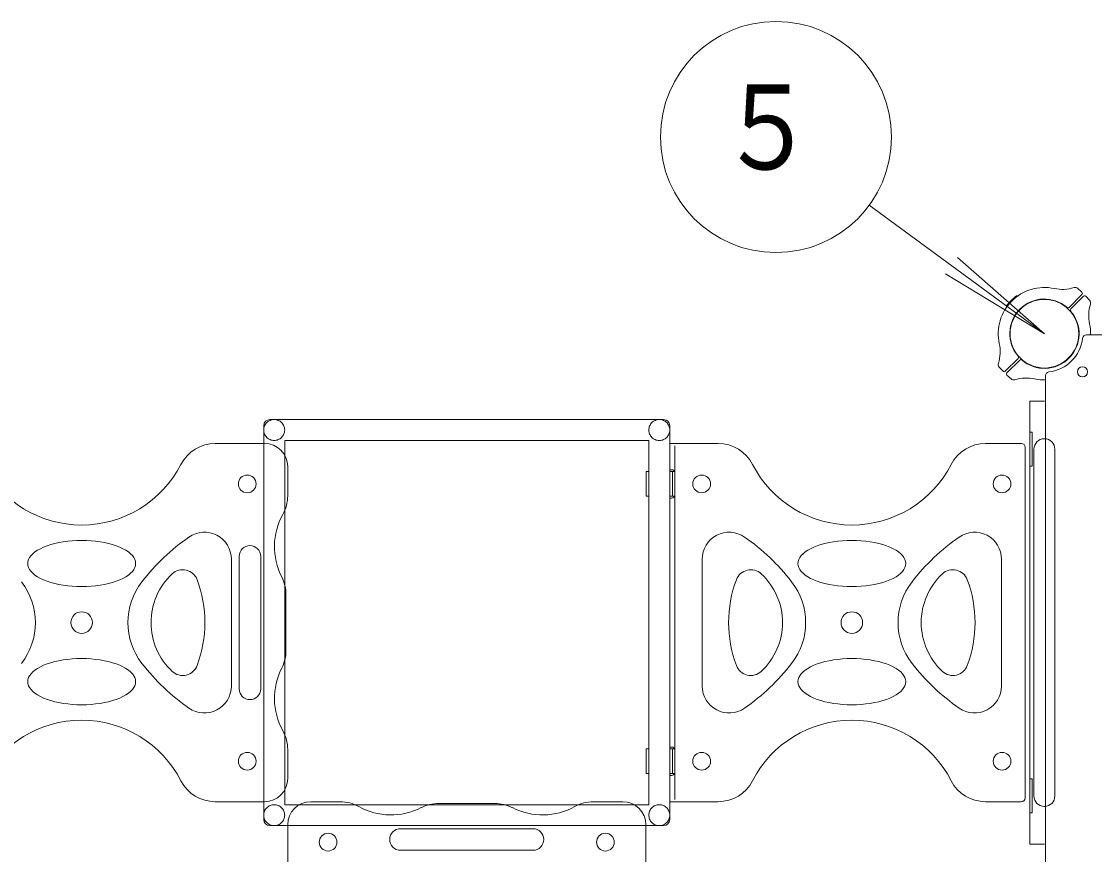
# Model space of a CAD drawing. Units: millimetres on the paper, scale 1:50. Extents: x 0 to 420, y -297 to 594.
# Drawn here: x 105.4 to 133.26, y 473.8 to 495.43 of the extents above; entities that cross this region are included whole.
import ezdxf
from ezdxf.enums import TextEntityAlignment as Align

# ---------------------------------------------------------------- set-up
doc = ezdxf.new("R2010")
doc.units = ezdxf.units.MM
doc.linetypes.add('USER1', pattern=[19.05, 12.7, -6.35])
doc.layers.add('DEFPOINTS_3', color=7, linetype='Continuous', lineweight=9)
doc.layers.add('LY_1', color=7, linetype='Continuous', lineweight=18)
doc.styles.add('ＭＳ ゴシック', font='')
doc.styles.get('ＭＳ ゴシック').set_extended_font_data('MS Gothic')

msp = doc.modelspace()

# ---------------------------------------------------------------- linework, layer by layer
at = {"layer": 'DEFPOINTS_3'}
msp.add_circle((131.961, 487.319), 0.891, dxfattribs=at)
at = {"layer": 'LY_1'}
for p, q in [((127.411, 490.653), (131.961, 487.319)), ((131.961, 487.319), (129.705, 489.296)), ((131.961, 487.319), (129.396, 488.874)), ((106.062, 481.812), (105.971, 481.777)), ((106.158, 481.844), (106.062, 481.812)), ((106.261, 481.872), (106.158, 481.844)), ((106.37, 481.896), (106.261, 481.872)), ((106.483, 481.916), (106.37, 481.896)), ((106.599, 481.932), (106.483, 481.916)), ((106.718, 481.943), (106.599, 481.932)), ((106.839, 481.95), (106.718, 481.943)), ((106.961, 481.952), (106.839, 481.95)), ((107.083, 481.95), (106.961, 481.952)), ((107.205, 481.943), (107.083, 481.95)), ((107.324, 481.932), (107.205, 481.943)), ((107.44, 481.916), (107.324, 481.932)), ((107.553, 481.896), (107.44, 481.916)), ((107.661, 481.872), (107.553, 481.896)), ((107.764, 481.844), (107.661, 481.872)), ((107.861, 481.812), (107.764, 481.844)), ((107.951, 481.777), (107.861, 481.812)), ((126.062, 481.812), (125.971, 481.777)), ((126.158, 481.844), (126.062, 481.812)), ((126.261, 481.872), (126.158, 481.844)), ((126.37, 481.896), (126.261, 481.872)), ((126.483, 481.916), (126.37, 481.896)), ((126.599, 481.932), (126.483, 481.916)), ((126.718, 481.943), (126.599, 481.932)), ((126.839, 481.95), (126.718, 481.943)), ((126.961, 481.952), (126.839, 481.95)), ((127.083, 481.95), (126.961, 481.952)), ((127.205, 481.943), (127.083, 481.95)), ((127.324, 481.932), (127.205, 481.943)), ((127.44, 481.916), (127.324, 481.932)), ((127.553, 481.896), (127.44, 481.916)), ((127.661, 481.872), (127.553, 481.896)), ((127.764, 481.844), (127.661, 481.872)), ((127.861, 481.812), (127.764, 481.844)), ((127.951, 481.777), (127.861, 481.812)), ((105.646, 481.558), (105.609, 481.508)), ((105.693, 481.606), (105.646, 481.558)), ((105.749, 481.652), (105.693, 481.606)), ((105.815, 481.697), (105.749, 481.652)), ((105.889, 481.738), (105.815, 481.697)), ((105.971, 481.777), (105.889, 481.738)), ((108.034, 481.738), (107.951, 481.777)), ((108.108, 481.697), (108.034, 481.738)), ((108.174, 481.652), (108.108, 481.697)), ((108.23, 481.606), (108.174, 481.652)), ((108.277, 481.558), (108.23, 481.606)), ((108.314, 481.508), (108.277, 481.558)), ((125.646, 481.558), (125.609, 481.508)), ((125.693, 481.606), (125.646, 481.558)), ((125.749, 481.652), (125.693, 481.606)), ((125.815, 481.697), (125.749, 481.652)), ((125.889, 481.738), (125.815, 481.697)), ((125.971, 481.777), (125.889, 481.738)), ((128.034, 481.738), (127.951, 481.777)), ((128.108, 481.697), (128.034, 481.738)), ((128.174, 481.652), (128.108, 481.697)), ((128.23, 481.606), (128.174, 481.652)), ((128.277, 481.558), (128.23, 481.606)), ((128.314, 481.508), (128.277, 481.558)), ((105.567, 481.405), (105.561, 481.352)), ((105.561, 481.352), (105.567, 481.3)), ((105.583, 481.457), (105.567, 481.405)), ((105.567, 481.3), (105.583, 481.248)), ((105.609, 481.508), (105.583, 481.457)), ((105.583, 481.248), (105.609, 481.197)), ((108.34, 481.457), (108.314, 481.508)), ((108.314, 481.197), (108.34, 481.248)), ((108.356, 481.405), (108.34, 481.457)), ((108.34, 481.248), (108.356, 481.3)), ((108.361, 481.352), (108.356, 481.405)), ((108.356, 481.3), (108.361, 481.352)), ((110.848, 481.466), (110.848, 478.172)), ((123.075, 481.466), (123.075, 478.172)), ((125.567, 481.405), (125.561, 481.352)), ((125.561, 481.352), (125.567, 481.3)), ((125.583, 481.457), (125.567, 481.405)), ((125.567, 481.3), (125.583, 481.248)), ((125.609, 481.508), (125.583, 481.457)), ((125.583, 481.248), (125.609, 481.197)), ((128.34, 481.457), (128.314, 481.508)), ((128.314, 481.197), (128.34, 481.248)), ((128.356, 481.405), (128.34, 481.457)), ((128.34, 481.248), (128.356, 481.3)), ((128.361, 481.352), (128.356, 481.405)), ((128.356, 481.3), (128.361, 481.352)), ((130.848, 481.466), (130.848, 478.172)), ((105.609, 481.197), (105.646, 481.147)), ((105.646, 481.147), (105.693, 481.099)), ((105.693, 481.099), (105.749, 481.052)), ((105.749, 481.052), (105.815, 481.008)), ((105.815, 481.008), (105.889, 480.967)), ((105.889, 480.967), (105.971, 480.928)), ((107.951, 480.928), (108.034, 480.967)), ((108.034, 480.967), (108.108, 481.008)), ((108.108, 481.008), (108.174, 481.052)), ((108.174, 481.052), (108.23, 481.099)), ((108.23, 481.099), (108.277, 481.147)), ((108.277, 481.147), (108.314, 481.197)), ((125.609, 481.197), (125.646, 481.147)), ((125.646, 481.147), (125.693, 481.099)), ((125.693, 481.099), (125.749, 481.052)), ((125.749, 481.052), (125.815, 481.008)), ((125.815, 481.008), (125.889, 480.967)), ((125.889, 480.967), (125.971, 480.928)), ((127.951, 480.928), (128.034, 480.967)), ((128.034, 480.967), (128.108, 481.008)), ((128.108, 481.008), (128.174, 481.052)), ((128.174, 481.052), (128.23, 481.099)), ((128.23, 481.099), (128.277, 481.147)), ((128.277, 481.147), (128.314, 481.197)), ((105.971, 480.928), (106.062, 480.893)), ((106.062, 480.893), (106.158, 480.861)), ((106.158, 480.861), (106.261, 480.833)), ((106.261, 480.833), (106.37, 480.809)), ((106.37, 480.809), (106.483, 480.789)), ((106.483, 480.789), (106.599, 480.773)), ((106.599, 480.773), (106.718, 480.762)), ((106.718, 480.762), (106.839, 480.755)), ((106.839, 480.755), (106.961, 480.752)), ((106.961, 480.752), (107.083, 480.755)), ((107.083, 480.755), (107.205, 480.762)), ((107.205, 480.762), (107.324, 480.773)), ((107.324, 480.773), (107.44, 480.789)), ((107.44, 480.789), (107.553, 480.809)), ((107.553, 480.809), (107.661, 480.833)), ((107.661, 480.833), (107.764, 480.861)), ((107.764, 480.861), (107.861, 480.893)), ((107.861, 480.893), (107.951, 480.928)), ((125.971, 480.928), (126.062, 480.893)), ((126.062, 480.893), (126.158, 480.861)), ((126.158, 480.861), (126.261, 480.833)), ((126.261, 480.833), (126.37, 480.809)), ((126.37, 480.809), (126.483, 480.789)), ((126.483, 480.789), (126.599, 480.773)), ((126.599, 480.773), (126.718, 480.762)), ((126.718, 480.762), (126.839, 480.755)), ((126.839, 480.755), (126.961, 480.752)), ((126.961, 480.752), (127.083, 480.755)), ((127.083, 480.755), (127.205, 480.762)), ((127.205, 480.762), (127.324, 480.773)), ((127.324, 480.773), (127.44, 480.789)), ((127.44, 480.789), (127.553, 480.809)), ((127.553, 480.809), (127.661, 480.833)), ((127.661, 480.833), (127.764, 480.861)), ((127.764, 480.861), (127.861, 480.893)), ((127.861, 480.893), (127.951, 480.928)), ((106.062, 478.745), (105.971, 478.71)), ((106.158, 478.777), (106.062, 478.745)), ((106.261, 478.805), (106.158, 478.777)), ((106.37, 478.829), (106.261, 478.805)), ((106.483, 478.849), (106.37, 478.829)), ((106.599, 478.865), (106.483, 478.849)), ((106.718, 478.877), (106.599, 478.865)), ((106.839, 478.883), (106.718, 478.877)), ((106.961, 478.886), (106.839, 478.883)), ((107.083, 478.883), (106.961, 478.886)), ((107.205, 478.877), (107.083, 478.883)), ((107.324, 478.865), (107.205, 478.877)), ((107.44, 478.849), (107.324, 478.865)), ((107.553, 478.829), (107.44, 478.849)), ((107.661, 478.805), (107.553, 478.829)), ((107.764, 478.777), (107.661, 478.805)), ((107.861, 478.745), (107.764, 478.777)), ((107.951, 478.71), (107.861, 478.745)), ((126.062, 478.745), (125.971, 478.71)), ((126.158, 478.777), (126.062, 478.745)), ((126.261, 478.805), (126.158, 478.777)), ((126.37, 478.829), (126.261, 478.805)), ((126.483, 478.849), (126.37, 478.829)), ((126.599, 478.865), (126.483, 478.849)), ((126.718, 478.877), (126.599, 478.865)), ((126.839, 478.883), (126.718, 478.877)), ((126.961, 478.886), (126.839, 478.883)), ((127.083, 478.883), (126.961, 478.886)), ((127.205, 478.877), (127.083, 478.883)), ((127.324, 478.865), (127.205, 478.877)), ((127.44, 478.849), (127.324, 478.865)), ((127.553, 478.829), (127.44, 478.849)), ((127.661, 478.805), (127.553, 478.829)), ((127.764, 478.777), (127.661, 478.805)), ((127.861, 478.745), (127.764, 478.777)), ((127.951, 478.71), (127.861, 478.745)), ((105.646, 478.491), (105.609, 478.441)), ((105.693, 478.539), (105.646, 478.491)), ((105.749, 478.586), (105.693, 478.539)), ((105.815, 478.63), (105.749, 478.586)), ((105.889, 478.671), (105.815, 478.63)), ((105.971, 478.71), (105.889, 478.671)), ((108.034, 478.671), (107.951, 478.71)), ((108.108, 478.63), (108.034, 478.671)), ((108.174, 478.586), (108.108, 478.63)), ((108.23, 478.539), (108.174, 478.586)), ((108.277, 478.491), (108.23, 478.539)), ((108.314, 478.441), (108.277, 478.491)), ((125.646, 478.491), (125.609, 478.441)), ((125.693, 478.539), (125.646, 478.491)), ((125.749, 478.586), (125.693, 478.539)), ((125.815, 478.63), (125.749, 478.586)), ((125.889, 478.671), (125.815, 478.63)), ((125.971, 478.71), (125.889, 478.671)), ((128.034, 478.671), (127.951, 478.71)), ((128.108, 478.63), (128.034, 478.671)), ((128.174, 478.586), (128.108, 478.63)), ((128.23, 478.539), (128.174, 478.586)), ((128.277, 478.491), (128.23, 478.539)), ((128.314, 478.441), (128.277, 478.491)), ((105.567, 478.338), (105.561, 478.286)), ((105.561, 478.286), (105.567, 478.233)), ((105.583, 478.39), (105.567, 478.338)), ((105.567, 478.233), (105.583, 478.181)), ((105.609, 478.441), (105.583, 478.39)), ((105.583, 478.181), (105.609, 478.13)), ((108.34, 478.39), (108.314, 478.441)), ((108.314, 478.13), (108.34, 478.181)), ((108.356, 478.338), (108.34, 478.39)), ((108.34, 478.181), (108.356, 478.233)), ((108.361, 478.286), (108.356, 478.338)), ((108.356, 478.233), (108.361, 478.286)), ((125.567, 478.338), (125.561, 478.286)), ((125.561, 478.286), (125.567, 478.233)), ((125.583, 478.39), (125.567, 478.338)), ((125.567, 478.233), (125.583, 478.181)), ((125.609, 478.441), (125.583, 478.39)), ((125.583, 478.181), (125.609, 478.13)), ((128.34, 478.39), (128.314, 478.441)), ((128.314, 478.13), (128.34, 478.181)), ((128.356, 478.338), (128.34, 478.39)), ((128.34, 478.181), (128.356, 478.233)), ((128.361, 478.286), (128.356, 478.338)), ((128.356, 478.233), (128.361, 478.286)), ((105.609, 478.13), (105.646, 478.08)), ((105.646, 478.08), (105.693, 478.032)), ((105.693, 478.032), (105.749, 477.986)), ((105.749, 477.986), (105.815, 477.942)), ((105.815, 477.942), (105.889, 477.9)), ((105.889, 477.9), (105.971, 477.861)), ((107.951, 477.861), (108.034, 477.9)), ((108.034, 477.9), (108.108, 477.942)), ((108.108, 477.942), (108.174, 477.986)), ((108.174, 477.986), (108.23, 478.032)), ((108.23, 478.032), (108.277, 478.08)), ((108.277, 478.08), (108.314, 478.13)), ((125.609, 478.13), (125.646, 478.08)), ((125.646, 478.08), (125.693, 478.032)), ((125.693, 478.032), (125.749, 477.986)), ((125.749, 477.986), (125.815, 477.942)), ((125.815, 477.942), (125.889, 477.9)), ((125.889, 477.9), (125.971, 477.861)), ((127.951, 477.861), (128.034, 477.9)), ((128.034, 477.9), (128.108, 477.942)), ((128.108, 477.942), (128.174, 477.986)), ((128.174, 477.986), (128.23, 478.032)), ((128.23, 478.032), (128.277, 478.08)), ((128.277, 478.08), (128.314, 478.13)), ((105.971, 477.861), (106.062, 477.826)), ((106.062, 477.826), (106.158, 477.794)), ((106.158, 477.794), (106.261, 477.766)), ((106.261, 477.766), (106.37, 477.742)), ((106.37, 477.742), (106.483, 477.722)), ((106.483, 477.722), (106.599, 477.706)), ((106.599, 477.706), (106.718, 477.695)), ((106.718, 477.695), (106.839, 477.688)), ((106.839, 477.688), (106.961, 477.686)), ((106.961, 477.686), (107.083, 477.688)), ((107.083, 477.688), (107.205, 477.695)), ((107.205, 477.695), (107.324, 477.706)), ((107.324, 477.706), (107.44, 477.722)), ((107.44, 477.722), (107.553, 477.742)), ((107.553, 477.742), (107.661, 477.766)), ((107.661, 477.766), (107.764, 477.794)), ((107.764, 477.794), (107.861, 477.826)), ((107.861, 477.826), (107.951, 477.861)), ((125.971, 477.861), (126.062, 477.826)), ((126.062, 477.826), (126.158, 477.794)), ((126.158, 477.794), (126.261, 477.766)), ((126.261, 477.766), (126.37, 477.742)), ((126.37, 477.742), (126.483, 477.722)), ((126.483, 477.722), (126.599, 477.706)), ((126.599, 477.706), (126.718, 477.695)), ((126.718, 477.695), (126.839, 477.688)), ((126.839, 477.688), (126.961, 477.686)), ((126.961, 477.686), (127.083, 477.688)), ((127.083, 477.688), (127.205, 477.695)), ((127.205, 477.695), (127.324, 477.706)), ((127.324, 477.706), (127.44, 477.722)), ((127.44, 477.722), (127.553, 477.742)), ((127.553, 477.742), (127.661, 477.766)), ((127.661, 477.766), (127.764, 477.794)), ((127.764, 477.794), (127.861, 477.826)), ((127.861, 477.826), (127.951, 477.861))]:
    msp.add_line(p, q, dxfattribs=at)
at = {"layer": 'LY_1', "lineweight": 9}
for p, q in [((132.935, 488.394), (132.82, 488.501)), ((131.266, 488.297), (131.264, 488.299)), ((132.603, 488.003), (132.936, 488.336)), ((132.645, 487.961), (132.979, 488.294)), ((133.036, 488.293), (133.143, 488.178)), ((130.983, 488.014), (130.981, 488.017)), ((139.461, 487.289), (133.054, 487.289)), ((131.277, 486.677), (130.944, 486.344)), ((131.32, 486.635), (130.987, 486.302)), ((130.887, 486.345), (130.787, 486.452)), ((130.988, 486.244), (131.094, 486.145)), ((131.991, 479.819), (131.991, 486.227)), ((131.961, 485.569), (131.581, 485.569)), ((131.581, 474.069), (131.581, 485.569)), ((111.689, 474.707), (111.689, 484.931)), ((111.849, 485.091), (122.073, 485.091)), ((122.233, 484.931), (122.233, 474.707)), ((131.581, 484.759), (131.645, 484.759)), ((131.581, 483.879), (131.581, 484.759)), ((131.645, 484.759), (131.645, 483.879)), ((111.711, 484.469), (110.43, 484.469)), ((112.233, 484.547), (121.689, 484.547)), ((112.233, 475.091), (112.233, 484.547)), ((121.689, 484.547), (121.689, 475.091)), ((122.251, 484.469), (123.493, 484.469)), ((122.361, 475.229), (122.361, 484.409)), ((131.361, 484.469), (130.43, 484.469)), ((131.461, 475.269), (131.461, 484.369)), ((131.689, 475.319), (131.689, 484.319)), ((132.233, 475.319), (132.233, 484.319)), ((112.311, 483.112), (112.311, 483.869)), ((121.617, 483.099), (121.617, 483.739)), ((121.617, 483.739), (121.689, 483.739)), ((122.233, 483.789), (122.281, 483.789)), ((122.233, 483.739), (122.361, 483.739)), ((122.305, 483.099), (122.305, 483.739)), ((131.645, 483.879), (131.581, 483.879)), ((121.617, 483.099), (121.689, 483.099)), ((122.233, 483.099), (122.361, 483.099)), ((122.233, 483.049), (122.281, 483.049)), ((111.051, 478.099), (111.051, 481.539)), ((111.611, 478.099), (111.611, 481.539)), ((112.267, 480.547), (112.267, 479.819)), ((112.267, 479.091), (112.267, 479.819)), ((131.991, 479.819), (131.991, 473.411)), ((112.311, 476.526), (112.311, 475.769)), ((121.617, 476.539), (121.617, 475.899)), ((121.617, 476.539), (121.689, 476.539)), ((122.233, 476.589), (122.281, 476.589)), ((122.233, 476.539), (122.361, 476.539)), ((122.305, 476.539), (122.305, 475.899)), ((121.617, 475.899), (121.689, 475.899)), ((122.233, 475.899), (122.361, 475.899)), ((122.233, 475.849), (122.281, 475.849)), ((131.645, 475.759), (131.581, 475.759)), ((131.581, 475.759), (131.581, 474.879)), ((131.645, 474.879), (131.645, 475.759)), ((111.711, 475.169), (110.43, 475.169)), ((113.669, 475.169), (112.911, 475.169)), ((116.233, 475.124), (116.961, 475.124)), ((117.69, 475.124), (116.961, 475.124)), ((120.254, 475.169), (121.011, 475.169)), ((122.233, 475.169), (123.493, 475.169)), ((131.361, 475.169), (130.43, 475.169)), ((121.689, 475.091), (112.233, 475.091)), ((131.581, 474.879), (131.645, 474.879)), ((122.073, 474.547), (111.849, 474.547)), ((112.311, 474.569), (112.311, 473.287)), ((121.611, 474.569), (121.611, 473.287)), ((115.241, 474.469), (118.681, 474.469)), ((131.961, 474.069), (131.581, 474.069)), ((115.241, 473.909), (118.681, 473.909))]:
    msp.add_line(p, q, dxfattribs=at)
at = {"layer": 'LY_1', "linetype": 'USER1'}
msp.add_line((131.581, 477.319), (131.581, 482.319), dxfattribs=at)
at = {"layer": 'LY_1'}
msp.add_circle((124.991, 492.425), 3, dxfattribs=at)
at = {"layer": 'LY_1', "lineweight": 9}
for centre, radius in [((131.961, 487.319), 0.891), ((132.951, 486.329), 0.13), ((111.261, 483.419), 0.23), ((123.061, 483.419), 0.23), ((130.861, 483.419), 0.23), ((106.961, 479.819), 0.28), ((126.961, 479.819), 0.28), ((111.261, 476.219), 0.23), ((123.061, 476.219), 0.23), ((130.861, 476.219), 0.23), ((113.361, 474.119), 0.23), ((120.561, 474.119), 0.23)]:
    msp.add_circle(centre, radius, dxfattribs=at)
at = {"layer": 'LY_1', "linetype": 'USER1'}
for centre in [(111.961, 484.819), (121.961, 484.819), (111.961, 474.819), (121.961, 474.819)]:
    msp.add_circle(centre, 0.272, dxfattribs=at)
at = {"layer": 'LY_1', "lineweight": 9}
for centre, radius, start, end in [((131.961, 487.319), 1.2, 77.7272, 135), ((132.429, 489.469), 1, 257.7272, 287.5412), ((132.761, 488.42), 0.1, 47, 107.5412), ((131.961, 487.319), 1.22, 126.3731, 135), ((131.25, 488.285), 0.02, 45, 126.3731), ((131.961, 487.319), 0.9, 49.2707, 135), ((132.908, 488.365), 0.04, 315, 47), ((133.007, 488.266), 0.04, 43, 135), ((131.961, 487.319), 1.2, 135, 192.2728), ((130.995, 488.031), 0.02, 143.6269, 225), ((131.961, 487.319), 1.22, 135, 143.6269), ((131.961, 487.319), 0.9, 135, 220.7293), ((132.575, 488.031), 0.04, 229.2707, 315), ((132.674, 487.932), 0.04, 135, 220.7293), ((134.111, 487.787), 1, 162.4588, 192.2728), ((133.062, 488.118), 0.1, 342.4588, 43), ((131.961, 487.319), 0.9, 315, 40.7293), ((131.961, 487.319), 1.2, 358.5675, 12.2728), ((131.961, 487.319), 1, 276.7872, 353.2128), ((133.054, 487.189), 0.1, 90, 173.2128), ((129.812, 486.851), 1, 342.4588, 12.2728), ((130.861, 486.52), 0.1, 162.4588, 223), ((131.249, 486.706), 0.04, 315, 40.7293), ((131.348, 486.607), 0.04, 49.2707, 135), ((131.961, 487.319), 0.9, 229.2707, 315), ((130.916, 486.373), 0.04, 223, 315), ((131.015, 486.274), 0.04, 135, 227), ((132.091, 486.227), 0.1, 96.7872, 180), ((131.162, 486.218), 0.1, 227, 287.5412), ((131.494, 485.169), 1, 77.7272, 107.5412), ((131.961, 487.319), 1.2, 257.7272, 271.4325), ((111.849, 484.931), 0.16, 90, 180), ((122.073, 484.931), 0.16, 0, 90), ((131.961, 484.319), 0.272, 0, 180), ((110.43, 483.469), 1, 90, 152.7883), ((111.711, 483.869), 0.6, 0, 90), ((123.493, 483.469), 1, 27.2117, 90), ((130.43, 483.469), 1, 90, 152.7883), ((131.361, 484.369), 0.1, 0, 90), ((106.961, 485.252), 2.9, 207.2117, 332.7883), ((122.281, 483.709), 0.08, 0, 90), ((126.961, 485.252), 2.9, 207.2117, 332.7883), ((111.311, 483.112), 1, 330.8038, 0), ((122.281, 483.129), 0.08, 270, 0), ((113.681, 481.788), 1.714, 150.8038, 207.1929), ((111.331, 481.539), 0.28, 0, 180), ((111.267, 480.547), 1, 0, 27.1929), ((111.267, 479.091), 1, 332.8071, 0), ((113.681, 477.85), 1.714, 152.8071, 209.1962), ((111.331, 478.099), 0.28, 180, 0), ((106.961, 474.386), 2.9, 27.2117, 152.7883), ((126.961, 474.386), 2.9, 27.2117, 152.7883), ((111.311, 476.526), 1, 0, 29.1962), ((122.281, 476.509), 0.08, 0, 90), ((110.43, 476.169), 1, 207.2117, 270), ((111.711, 475.769), 0.6, 270, 0), ((122.281, 475.929), 0.08, 270, 0), ((123.493, 476.169), 1, 270, 332.7883), ((130.43, 476.169), 1, 207.2117, 270), ((112.911, 474.569), 0.6, 90, 180), ((113.669, 474.169), 1, 60.8038, 90), ((116.233, 474.124), 1, 90, 117.1929), ((117.69, 474.124), 1, 62.8071, 90), ((120.254, 474.169), 1, 90, 119.1962), ((121.011, 474.569), 0.6, 0, 90), ((131.361, 475.269), 0.1, 270, 0), ((131.961, 475.319), 0.272, 180, 0), ((114.993, 476.539), 1.714, 240.8038, 297.1929), ((118.93, 476.539), 1.714, 242.8071, 299.1962), ((111.849, 474.707), 0.16, 180, 270), ((122.073, 474.707), 0.16, 270, 0), ((115.241, 474.189), 0.28, 90, 270), ((118.681, 474.189), 0.28, 270, 90)]:
    msp.add_arc(centre, radius, start, end, dxfattribs=at)
at = {"layer": 'LY_1'}
for centre, radius, start, end in [((110.148, 481.466), 0.7, 0, 124.8447), ((123.775, 481.466), 0.7, 55.1553, 180), ((130.148, 481.466), 0.7, 0, 124.8447), ((112.948, 477.444), 5.6, 124.8447, 142.1654), ((120.975, 477.444), 5.6, 37.8346, 55.1553), ((132.948, 477.444), 5.6, 124.8447, 142.1654), ((110.49, 479.819), 1.728, 132.9182, 227.0818), ((109.585, 480.792), 0.4, 20.5295, 132.9182), ((124.338, 480.792), 0.4, 47.0818, 159.4705), ((123.433, 479.819), 1.728, 312.9182, 47.0818), ((130.49, 479.819), 1.728, 132.9182, 227.0818), ((129.585, 480.792), 0.4, 20.5295, 132.9182), ((104.033, 479.819), 1.728, 322.1654, 37.8346), ((109.89, 479.819), 1.728, 142.1654, 217.8346), ((106.987, 479.819), 3.174, 339.4705, 20.5295), ((126.935, 479.819), 3.174, 159.4705, 200.5295), ((124.033, 479.819), 1.728, 322.1654, 37.8346), ((129.89, 479.819), 1.728, 142.1654, 217.8346), ((126.987, 479.819), 3.174, 339.4705, 20.5295), ((112.948, 482.194), 5.6, 217.8346, 235.1553), ((120.975, 482.194), 5.6, 304.8447, 322.1654), ((132.948, 482.194), 5.6, 217.8346, 235.1553), ((109.585, 478.846), 0.4, 227.0818, 339.4705), ((124.338, 478.846), 0.4, 200.5295, 312.9182), ((129.585, 478.846), 0.4, 227.0818, 339.4705), ((110.148, 478.172), 0.7, 235.1553, 0), ((123.775, 478.172), 0.7, 180, 304.8447), ((130.148, 478.172), 0.7, 235.1553, 0)]:
    msp.add_arc(centre, radius, start, end, dxfattribs=at)

# ---------------------------------------------------------------- texts
at = {"layer": 'LY_1', "style": 'ＭＳ ゴシック', "width": 0.85}
msp.add_text('５', height=2.199, dxfattribs=at).set_placement((123.491, 490.925), align=Align.BOTTOM_LEFT)

doc.saveas('drawing.dxf')
